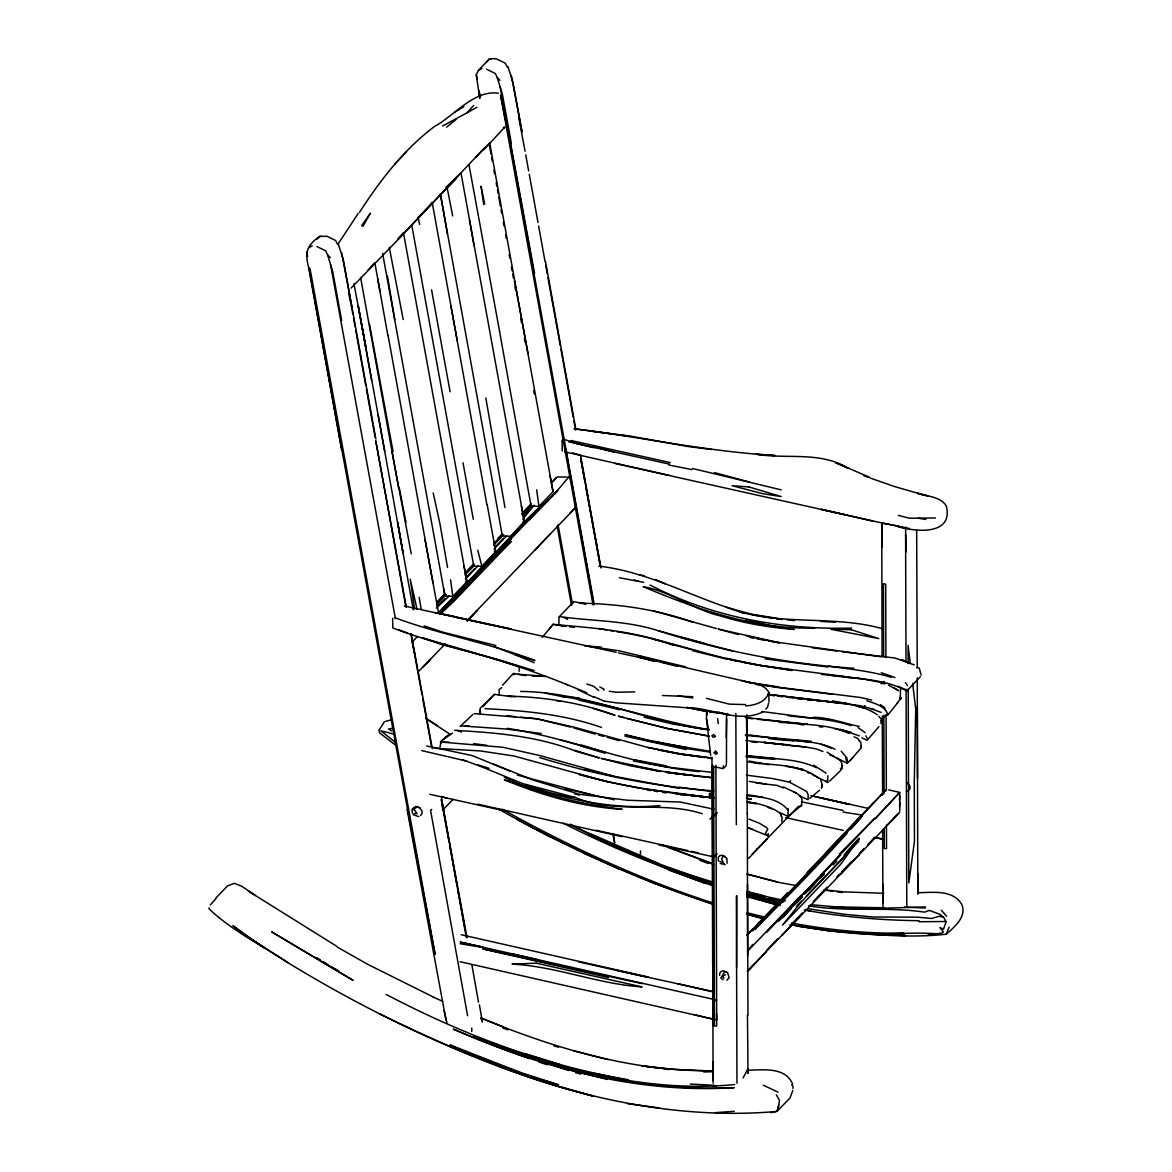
<?xml version="1.0" encoding="UTF-8"?>
<svg xmlns="http://www.w3.org/2000/svg" width="1172" height="1172" viewBox="0 0 1172 1172"><rect width="100%" height="100%" fill="white"/><g stroke="black" fill="none" stroke-linecap="round" stroke-linejoin="round"><path stroke-width="1.5" d="M713.118 1083.206L713.089 1061.773M746.842 718.377L746.842 714.744M882.941 907.26L882.912 884.303M916.665 529.993L917.222 666.868M716.532 1013.648L716.707 1019.787L714.202 1019.391M748.014 1073.156L747.458 1015.025M882.091 656.291L881.74 522.976L898.294 526.096M917.837 894.177L917.31 706.921M726.552 713.865L726.464 762.635L726.201 765.624L723.417 768.407L723.256 765.829M880.978 683.335L880.978 682.456L863.705 679.042L759.251 665.33L791.95 670.545M712.591 765.345L712.957 1025.603L712.635 765.463M899.774 810.878L899.671 792.433L888.698 789.884M736.353 824.692L735.826 713.514M710.642 755.398L706.482 718.817L706.584 711.096M900.155 699.347L900.594 688.477M392.649 618.318L392.84 628.002C433.201 643.267 475.378 652.438 516.383 665.637M726.288 737.774L726.596 718.714M608.371 976.51L608.356 977.507L482.732 948.881L642.124 983.616M881.769 547.221L881.74 522.976M471.715 1031.492L471.803 1028.034M640.41 854.403L640.498 850.945M899.539 800.535L899.73 795.612M412.324 808.841L412.163 812.577L413.76 814.965L418.814 816.606M209.099 907.787L209.055 908.857C232.027 930.744 261.59 945.042 287.887 962.681C350.941 1001.225 417.188 1034.568 486.028 1061.51C577.635 1097.944 677.167 1119.89 775.937 1111.554M768.319 833.6L767.821 835.739L747.633 827.622L752.234 829.029M861.317 747.047L860.761 742.257L859.237 740.499M822.158 784.61L821.557 787.906L822.158 784.61L820.605 779.263M899.539 807.215L899.818 802.366M779.907 812.592L787.965 816.371L788.229 808.519M439.969 747.282L441.185 741.056L452.451 733.101M792.873 1088.422L793.019 1086.195L791.539 1084.832M572.742 603.697L573.255 601.617L586.029 603.844L580.008 603.228M719.623 975.441L719.842 972.965L721.395 971.251L723.827 970.812L727.563 972.701L729.174 977.697L726.889 980.232M770.795 1112.697L777.021 1111.305L778.56 1104.976M768.612 703.127L767.47 707.317L765.77 709.133M745.744 705.896C754.622 705.427 766.708 701.969 768.788 692.139C763.47 683.1 750.329 683.012 741.202 680.434M861.039 748.102L861.391 745.656M669.036 465.079L691.934 469.576M479.905 713.308L480.124 708.357L494.467 694.366L511.153 696.637M573.137 602.276L558.927 617.146L558.927 624.808M513.204 674.706L513.409 673.475L525.671 675.673M412.471 810.643L412.925 808.241L415.87 806.424L419.737 807.684L422.067 811.2L421.964 813.72L420.514 815.522M949.1 927.14L946.156 934.201C907.67 938.538 868.54 934.04 830.084 930.92M778.105 1109.884L779.468 1100.259L776.303 1094.765M792.858 1090.414L790.031 1098.003L777.021 1111.305M917.529 778.179L917.251 677.724M713.089 1080.174L712.752 965.347M727.109 863.251L726.845 858.3L722.23 855.252L719.798 855.692L718.231 857.406L718.436 861.2M341.535 449.682L309.071 267.817L310.009 268.491L435.105 954.36L407.578 809.5L308.5 266.982C304.852 252.669 306.625 245.593 319.487 236.466L326.929 236.261L335.588 240.494L337.551 244.303M479.773 98.624L476.286 74.891L478.425 70.364L489.149 59.171L492.387 58.6L496.591 58.952L505.249 63.185L507.212 66.994M603.712 690.205L604.049 689.224L599.756 686.938M460.171 726.494L472.799 714.51M812.694 774.824L827.725 782.427L827.857 775.703M743.077 1077.991L748.029 1068.644M920.342 676.757L906.791 690.967C882.443 677.65 853.992 679.35 827.417 674.735M900.36 699.567L901.239 697.985L900.301 696.827M362.837 226.504L370.425 213.201L361.577 225.698M841.218 751.193L846.858 757.888L847.078 763.294L836.925 757.962M840.646 770.458L842.141 768.158L841.804 763.162L840.427 760.569L827.036 752.19M358.207 213.407L337.829 244.391M747.179 813.456L746.93 716.282M359.467 212.366C380.124 180.415 403.725 149.738 434.27 126.62C454.399 115.764 473.986 89.717 498.378 93.218M850.022 760.672L860.614 748.512M569.973 478.044L568.669 477.136L557.506 490.394L491.127 559.484M897.312 702.936L900.448 698.805M897.957 702.35L887.79 715.11L886.501 714.832M672.992 645.113C634.477 630.77 593.501 628.016 553.038 624.339L542.27 637.407M494.467 694.366L482.747 706.526M474.162 713.645L536.952 718.788L573.87 727.123L647.677 747.414L680.463 754.153L658.078 749.992M384.401 721.732L378.952 730.273L379.655 732.954L395.257 744.879M862.797 708.269L864.965 705.529M549.551 628.69L553.038 624.339L566.325 626.449M747.487 951.122L752.893 944.398M714.056 816.488L716.942 812.958M522.727 519.137L534.198 505.191M658.767 844.895L713.455 856.805L716.634 854.051M881.93 684.052L884.128 681.43M210.315 904.945L215.795 898.851M489.662 142.779L553.038 491.654L538.915 506.421L531.062 505.952L499.492 331.163M317.187 239.132L319.487 236.466L321.45 236.261M486.834 61.823L489.149 59.171L491.112 58.952M468.082 619.754L570.325 513.072L575.306 507.666L574.881 506.949M886.354 789.562L807.098 872.554M484.461 147.936L398.334 239.249A2741.235 585.15 -63 0 1 456.113 178.876M504.077 127.938L504.663 127.279L503.389 127.426M502.583 685.268L512.354 674.442M748.615 858.358L767.147 839.006M552.525 481.839L557.154 476.931L568.669 477.136M846.506 852.469L858.344 839.401L847.356 851.062M721.439 977.302L724.574 971.735L727.563 972.701M907.743 791.217L910.029 788.697L909.897 786.134L907.289 782.764M442.62 126.019L466.983 112.834L473.752 105.407M874.986 838.2L899.7 812.225M898.426 793.752L875.059 818.803L899.671 792.433M436.702 602.686L445.272 593.574M438.445 612.941L526.785 519.357L543.94 502.788L438.445 613.044M439.925 614.084L510.889 539.12L453.11 599.229M499.111 538.226L502.656 534.388M747.59 971.236L754.021 964.263M483.831 149.708L504.663 127.279M430.007 659.499L417.95 672.113M752.175 854.256L757.332 848.718M747.633 951.166L800.798 895.628M783.702 916.519L791.071 908.74M521.672 513.922L531.297 503.711M534.798 550.239L550.254 533.861M787.555 892.698L746.798 935.344M820.693 875.176L874.854 818.232L839.328 854.051M840.265 874.444L874.839 838.302M431.501 202.536L432.263 202.771L418.184 217.362L419.664 224.497M465.211 572.918L473.605 564.025M467.071 620.94L476.667 610.788M885.05 790.851L827.051 851.414M368.008 270.146L374.85 262.762L387.873 335.588M845.364 832.559L873.902 802.439M436.717 602.525L444.159 594.79M497.939 538.563L501.645 534.696M436.511 604.884L446.386 594.556M417.437 636.513L412.207 641.992L415.313 657.053M467.306 620.808L477.165 610.48M746.696 935.373L752.834 928.942M782.339 935.022L858.929 854.974L840.471 873.96M394.92 163.948L406.523 151.818M397.967 238.824L403.432 232.642L466.925 581.649L452.802 596.416L444.95 595.947L382.629 253.43M397.894 239.762L351.131 288.078M436.658 603.258L445.243 594.277M466.324 572.229L473.913 564.289M494.174 543.134L501.645 535.311M523.738 512.237L531.106 504.546L522.551 513.072M465.079 575.027L473.81 565.9M493.749 545.053L503.726 534.637M522.36 515.153L530.96 506.187M449.184 596.006L436.321 608.092M465.387 579.071L477.854 566.047M494.057 549.111L506.524 536.073M430.49 659.206L422.989 667.044L442.606 646.607M880.641 720.399L885.636 715.169M798.381 806.365L756.804 849.422M752.732 930.29L862.592 815.419L755.193 929.206L753.948 928.957M778.677 921.236L802.131 896.727M804.593 894.148L824.341 873.506M796.008 903.583L802.19 897.122M808.358 890.676L814.525 884.23M820.693 877.784L824.399 873.902M844.03 855.047L858.856 839.548M796.315 906.527L801.34 901.283M806.351 896.038L858.871 841.144M766.459 950.433L777.578 938.816M789.928 925.924L802.278 913.017M813.383 901.414L826.963 887.219M836.837 876.905L839.298 874.327M841.774 871.748L851.648 861.42M859.047 853.67L863.998 848.513M867.705 844.631L873.873 838.185M766.342 951.737L747.751 971.119M442.796 646.373L445.243 643.824M453.242 799.245L442.899 809.881L442.327 809.383M215.736 898.162L227.558 885.886L234.254 883.336L241.417 886.091L255.393 895.393M475.773 157.297L488.856 143.79M782.427 917.705L787.364 912.607M445.946 187.447L460.962 172.767L524.338 521.657L510.567 536.307L502.349 535.956L440.657 195.592M498.144 538.329L501.88 534.461M878.956 726.64L867.119 740.294L861.918 737.833M552.115 482L555.88 478.132M746.461 775.175L772.202 778.486L789.342 782.105L790.646 780.757M833.087 864.936L836.823 861.098M800.769 915.728L747.355 971.192M411.753 225.185L473.781 566.076L481.868 566.31L495.771 551.778L487.2 504.722M714.539 856.556L717.044 854.007M471.364 579.876L438.548 613.044M855.604 841.906L858.109 839.342M557.696 490.995L529.143 519.767M840.031 771.117L829.571 781.153M887.38 824.898L894.749 817.485M569.914 513.233L574.016 509.146M781.739 821.645L782.134 817.675L780.391 813.368C770.634 806.336 758.753 803.406 746.989 801.882M880.978 723.534L881.11 721.044M852.791 757.727L847.078 763.294L845.627 757.317M544.614 502.876L557.506 490.394M894.339 817.573L898.47 813.573M716.898 812.753L709.968 819.155M491.464 560.231L511.417 541.244L453.784 601.485L439.983 614.318M946.873 933.791C954.99 926.363 967.105 916.416 961.611 904.066C952.338 889.343 932.751 892.595 918.057 892.698M819.521 790.28L809.735 798.381M449.213 734.214L443.265 739.503L447.089 736.177M719.183 712.444L709.778 712.239M431.648 809.398L430.578 810.321L467.584 1015.743M790.133 815.023L801.589 805.223L802.044 799.685L800.696 796.213L795.993 792.858L783.306 786.939M446.693 127.162L456.245 119.295M501.704 687.627L499.111 689.605L499.199 694.981M907.465 690.513L898.016 686.265M898.016 526.594L905.575 528.25L905.941 527.136M789.489 815.434L787.423 815.815M454.795 112.029L463.848 106.74M736.602 967.281L736.851 895.745M466.983 112.834L476.887 107.311M478.425 70.364L481.912 68.562M308.763 247.673L312.25 245.871M762.972 711.887C740.851 722.86 715.579 709.968 692.784 707.859M725.512 974.752L722.597 976.027L723.944 978.224M385.647 721.351L390.789 719.96M714.188 1001.005L716.561 1000.038L460.244 942.098L482.981 947.064M808.46 905.795C846.829 912.329 886.486 906.396 924.576 912.138L929.352 910.424L939.563 914.16L943.694 917.28L946.068 921.924L943.548 929.059L939.915 927.638L943.431 931.974L942.112 932.927L927.711 935.183M411.255 553.77L392.063 451.938M398.685 488.358L360.595 277.398M393.396 728.222L388.503 728.999L391.521 730.815M935.446 517.965L909.413 518.229L898.397 515.372M659.968 805.604C606.788 810.628 554.473 795.788 504.297 779.79C541.86 795.305 581.327 806.907 622.098 809.295C581.605 804.036 541.23 795.363 504.341 777.285M715.272 1112.668L734.258 1111.276M434.241 748.234L480.447 750.944L514.274 756.057L607.741 781.827L640.088 788.214L712.576 797.824M460.962 726.025L469.181 725.951M935.681 933.718C910.073 931.872 884.362 935.446 858.768 932.795M925.587 906.938L859.149 908.945L810.35 904.638M488.929 1041.893C567.248 1071.047 650.445 1092.626 734.639 1084.583M725.278 864.672L720.209 863.471M712.473 1071.325L703.478 1071.633L712.517 1071.618M899.525 698.043L901.239 697.985M634.77 691.89L615.93 692.256L609.279 691.216M748.205 1070.212C763.192 1069.933 785.577 1066.71 792.624 1084.144M904.711 934.919C866.342 935.622 827.842 931.784 790.177 924.576M859.193 726.406C844.265 723.432 829.337 717.484 813.529 717.264M903.832 933.044C866.196 933.894 828.501 929.85 791.525 923.009M919.024 921.734L945.804 921.514M441.082 743.004L440.335 742.198L449.272 742.272M481.179 1018.131C554.517 1048.339 632.382 1071.721 712.4 1070.71M454.399 730.332C495.024 732.617 536.117 735.884 574.558 750.681M713.133 1086.254L716.136 1086.268M829.981 906.747L884.582 907.817M716.092 751.604L713.807 752.497L715.784 754.328L717.367 753.157L715.36 750.842M883.732 893.284L843.62 891.863L824.15 889.753M662.444 695.509L692.828 696.71M598.789 566.12C643.838 571.291 683.803 592.636 726.113 607.111C776.23 627.21 831.358 614.231 882.34 628.705M851.634 628.075C782.076 629.935 712.166 617.307 650.108 585.048M916.548 667.82L919.156 667.894L921.177 675.16M532.191 676.068L545.537 676.376L518.112 674.222M745.465 704.592L729.35 704.138L706.423 698.351M724.823 856.219L722.963 856.175L721.703 859.237L724.179 864.409M919.068 920.709C880.582 920.196 842.111 917.002 804.256 909.97M747.956 798.923L751.399 799.07L746.359 798.117M814.774 628.06C754.841 629.437 697.618 609.645 643.164 586.674C670.34 591.362 693.516 609.777 720.59 615.945C744.484 623.431 769.257 627.503 794.191 629.452L770.649 625.716L745.832 619.739M708.913 729.98L705.471 729.409C642.989 720.341 584.374 691.978 520.661 691.436M904.491 907.084L925.162 908.022M703.376 1070.666L674.032 1069.347L641.919 1065.905L659.851 1068.351M885.783 934.743L905.531 935.666M690.279 1084.041L714.73 1085.331M580.272 603.17C618.626 603.932 656.965 609.191 693.179 622.347M561.432 625.892L566.34 626.17M414.595 813.529L416.954 813.661L414.068 809.178L416.587 807.112L419.737 807.684M679.174 788.404L613.703 776.201L540.028 755.603L503.052 747.297L443.353 742.242M820.385 621.35L835.358 622.317M807.684 700.006L811.258 700.241M816.591 700.607C837.204 702.526 859.589 702.848 877.374 714.788M515.519 696.71L507.916 696.168C544.145 696.93 580.243 702.585 614.377 714.993M601.412 647.134L584.828 645.845L618.845 650.753L685.283 666.765M745.363 735.401L811.171 741.261M559.718 616.604C592.622 621.307 626.375 620.34 658.415 630.756C721.718 651.134 787.511 663.938 853.89 668.245M782.076 722.26C804.329 725.072 828.311 723.622 849.011 733.467M859.237 678.471L845.261 677.196M545.258 693.15L561.256 696.417L579.334 697.926M749.714 756.262C771.835 759.427 795.817 757.757 816.371 767.66M774.677 759.368L745.949 756.804M776.538 618.992L781.973 619.461M787.394 619.944L794.631 620.574M708.855 797.414L712.444 797.736M768.451 738.463C790.411 742.066 814.687 738.946 835.006 749.23M494.291 551.485L495.771 551.778L494.364 544.76M692.916 708.166L616.018 702.819L604.342 701.105M778.999 722.274L782.53 722.611M712.649 796.359L709.06 796.022L712.62 796.535M747.194 795.788C761.067 796.931 779.219 798.191 788.111 810.453M712.854 794.968L709.265 794.631L712.825 795.158M520.866 717.235L536.952 718.788L570.574 727.08M842.36 651.779L895.012 658.019L914.307 664.905M821.426 674.383L846.667 676.874M826.656 701.647L844.06 703.376L768.7 694.454M788.229 715.755C809.222 718.377 830.992 718.685 851.15 725.673M788.976 745.377L805.97 747.047L816.708 749.04L822.978 751.516M747.531 761.712C771.029 766.034 799.026 762.723 818.701 778.267M693.458 775.879L711.448 777.666M713.03 793.781L709.441 793.429L713.001 793.942M757.757 719.315L807.581 724.34L745.245 717.513M788.756 744.894L745.773 740.572M746.271 755.515L774.956 758.431M807.816 699.684L813.207 700.241M816.796 700.622L823.989 701.369M827.593 701.735L859.896 705.647L874.122 709.441M755.969 782.969L777.08 785.401L783.35 787.95M506.89 715.74L515.621 716.678M539.75 757.581C596.431 775.073 654.562 786.558 713.777 790.88M679.555 774.018L665.637 772.143L713.147 777.695M828.106 667.088L764.979 658.84M819.375 726.713L822.773 727.094M805.97 747.047L763.778 742.389L783.57 744.747M575.188 428.879C641.846 437.259 707.654 451.572 774.868 455.498L755.925 454.194C786.471 459.468 820.517 450.912 848.206 468.302L835.607 462.691L869.448 477.209M797.312 698.512L802.571 699.098M569.577 626.815L574.47 627.372M827.286 701.339L768.671 694.425M751.311 741.861L756.673 742.462M754.768 763.031L760.145 763.646M765.536 764.247L769.11 764.657M673.226 793.195L713.982 797.868M579.1 774.165C622.566 786.925 667.571 792.902 712.488 797.736M522.99 521.496L524.338 521.657L521.32 505.85M465.577 581.488L466.925 581.649L463.922 565.842M800.198 724.53L803.728 724.941M713.645 772.612L666.209 766.854L633.466 761.053M680.375 794.777L683.935 795.187M691.084 796.022L694.644 796.447M700.006 797.077L703.581 797.502M768.964 641.055L881.154 656.803M777.754 696.139L783.057 696.769M786.588 697.179L793.664 698.014M797.209 698.439L802.512 699.069M745.656 734.492L793.459 740.689M465.299 726.186L506.758 729.087L541.23 733.496M871.763 700.124L860.849 697.545L755.486 684.36M485.149 708.664C524.499 710.686 563.981 714.231 601.514 727.446M672.977 793.122L713.851 798.044M574.002 428.835L629.525 435.969L686.616 446.268M747.311 794.66L763.075 797.297M761.903 711.521L813.163 718.231M682.192 754.372L711.507 758.035L680.185 753.743L647.677 747.414M828.34 666.165C849.319 669.066 871.118 671.117 891.262 677.357M473.576 743.634L486.893 745.333M747.428 802.337L756.438 803.465M686.66 446.342L711.477 449.477M768.744 694.981L774.15 695.67M613.161 434.138L590.688 431.12M616.78 434.607L629.452 436.292M812.049 647.691L837.013 651.061M616.736 631.664C664.465 638.725 709.851 657.096 757.537 664.963L742.14 662.077M683.027 774.487L688.242 775.175M679.599 787.247L713.455 791.774M708.855 735.987L667.469 728.545L618.479 716.18M826.114 890.354L833.292 891.335M836.881 891.819L842.258 892.551M797.297 926.144L829.454 930.495M663.44 1068.835L668.816 1069.567M627.445 1103.658L659.602 1108.009M692.886 650.768L726.743 659.162M693.37 775.556L660.158 771L601.046 758.343L626.053 764.818M834.816 728.574L850.931 732.148M709.148 729.526L705.691 729.043C656.95 720.677 610.216 703.61 561.256 696.417M785.636 766.21L803.377 769.477M682.207 754.402L704.797 757.581M708.269 758.079L711.741 758.577M832.867 694.337L777.886 687.525L745.451 681.87L778.179 686.836M677.812 695.787L692.798 697.941M699.186 771.616C633.407 765.668 572.156 738.507 507.33 728.354M665.637 772.202L679.54 774.209M683.027 774.707L686.499 775.219M647.281 790.089L650.753 790.602M654.21 791.115L657.668 791.627M662.854 792.389L666.311 792.902M709.119 736.192L667.703 728.559L627.152 718.539M783.672 901.18L764.144 898.265L746.798 893.811M748.952 718.26L752.409 718.773M829.747 930.949L790.778 924.635M643.692 582.352L619.373 577.752M843.767 703.141L849.158 703.962L832.398 700.871M710.51 752.219L686.294 748.512L625.072 735.049M793.708 739.766L810.467 742.345M791.627 670.164L758.929 665.095L726.625 658.356M749.216 781.402L766.224 784.053M625.335 734.536L653.698 741.949L710.364 751.34M843.02 812.064L862.094 815.097M776.23 618.171L750.915 614.084L726.113 607.111M918.482 518.244L925.807 519.46M705.471 729.409L672.699 723.974L644.117 717.22M460.142 943.724L482.776 947.459M767.47 694.41L774.326 695.567M568.698 441.785L669.3 464.112M886.017 523.796L909.384 528.484M702.262 813.734C661.169 800.344 616.062 814.789 575.335 797.487C535.165 793.224 499.873 772.011 462.09 759.793M751.472 614.421L772.963 618.333M598.702 628.485L606.832 629.95M610.085 630.551L613.337 631.137M797.663 885.842L778.281 882.326L746.93 874.063L777.9 882.106M639.062 574.763L644.263 575.73M749.098 761.038L763.192 763.646M746.696 896.653L780.156 905.517M633.715 759.69L666.575 765.858M750.095 637.509L753.523 638.154M756.951 638.799L765.536 640.41M730.156 659.807L738.712 661.433M627.723 765.243L660.422 771.44L627.65 764.569M386.189 994.457C462.105 1034.29 543.632 1065.451 628.397 1079.778M783.599 901.957L764.144 898.265L746.842 893.313M654.225 741.319L686.924 747.619M898.382 526.609C915.435 531.971 953.656 535.619 946.317 505.982C940.486 496.254 926.906 496.708 917.398 492.914M707.463 711.448L686.821 707.419L706.423 711.565M556.773 700.753L560.319 701.457M780.698 903.304L747.238 894.383M807.508 908.622L843.327 914.16L872.715 916.987L917.603 917.178L931.755 918.482L939.08 916.255L943.533 917.193M616.223 652.291L404.296 605.983M843.137 810.438L801.384 801.794M426.696 745.963L472.17 755.574L510.201 771.161M435.838 612.839L456.128 616.941M746.96 892.405L785.533 900.785M872.862 521.174L821.235 509.337L886.208 523.928M747.15 801.97L755.852 803.758M594.805 1073.449L628.133 1080.306M781.255 489.881L692.623 468.522M738.272 634.565L718.128 629.042L778.941 642.666M686.147 749.553L624.954 736.133M564.831 451.85L669.08 475.363M435.984 612.575L511.446 628.983M718.641 712.488L729.174 714.7L718.363 712.356M713.367 766.576L723.036 768.598M918.159 493.749L927.902 495.815M618.567 652.907L658.019 661.55M614.641 969.947L713.602 991.644M670.413 462.618L570.984 440.511L578.177 444.027L593.896 447.719M811.185 795.773L868.203 808.358M687.73 850.564L596.109 830.274M691.26 851.312L698.351 852.835M807.772 772.773L811.962 773.667M565.051 788.697L614.318 799.802M746.505 635.913L779.248 642.989M456.186 617.38L511.344 629.291M874.034 837.306L882.501 839.167M461.211 934.729L648.263 977.038M707.566 1017.838L712.547 1018.995L460.127 961.729M466.778 761.082L421.759 750.622M429.787 794.294L504.766 810.878M622.083 836.647L477.707 804.182M766.517 917.573L747.106 912.724M844.822 514.669L615.08 463.453M663.118 662.385L749.655 682.441M717.22 713.074L708.049 711.023L706.657 711.594L707.199 714.935M785.533 817.587L843.239 830.421M578.646 961.89L648.365 977.477M811.171 795.656L849.085 804.168M713.953 809.266L680.478 802.044L627.533 800.256L579.378 794.264L530.828 779.38M512.179 953.92L536.571 959.472M585.062 769.623L613.703 776.201M579.012 700.109L619.856 709.778M677.357 983.63L713.089 991.937M820.063 797.663L849.304 804.519M879.278 838.376L882.604 839.152M780.523 904.095L747.062 895.76M806.043 910.058L811.141 911.245M875.689 837.57L879.088 838.405M693.795 1014.513L707.361 1017.853M575.335 797.487L525.29 784.302M495.859 645.523L442.489 632.06L424.176 625.907M579.261 774.648L607.741 781.827M394.173 734.155L380.841 730.815L395.931 742.74M659.69 661.931L677.24 666.37M422.242 637.89C471.188 651.852 520.178 665.403 567.409 684.814M679.745 637.041L732.588 650.914M747.34 891.511L764.657 895.935M573.416 1050.742L608.048 1059.605M572.112 1070.432L607.301 1079.456M494.643 646.739L515.079 654.708L534.959 660.525C489.178 642.857 440.452 634.858 394.554 617.571M517.277 775.044L593.852 795.392M638.022 657.009L654.591 661.433M440.906 644.322L494.818 658.62L534.124 670.545M618.523 716.239L623.709 717.616M714.349 472.565L749.216 481.97M840.324 729.555L859.457 735.855M594.629 446.84L614.011 452.099M598.614 735.034L603.77 736.426M607.228 737.364L619.27 740.645M746.535 914.131L763.47 918.716L747.575 914.365M739.84 612.121L744.85 613.483M574.427 793.796L579.422 795.158M747.194 891.775L764.378 896.477M634.184 579.95L638.872 581.239M658.415 630.756L704.211 643.34M652.145 638.872L698.102 651.486M575.496 1072.658L580.785 1074.109M653.112 610.817L716.4 628.544M559.791 739.766L605.235 752.409L581.649 745.04M881.271 672.728L894.983 677.504M575.203 751.106L599.273 757.932L575.071 750.358M926.085 495.653L894.412 486.497L869.99 477.986M572.449 452.861L580.287 455.102M574.09 728.076L595.171 734.097M563.043 823.125C611.052 847.341 661.067 868.291 712.679 883.542M558.692 1086.224L593.618 1096.23C519.46 1077.508 448.568 1047.709 380.036 1014.058M441.331 796.55L447.133 798.235M638.315 655.719L658.049 661.462M840.06 729.306L846.77 731.284M713.616 864.335L667.776 847.297M713.089 882.062C670.604 869.419 629.379 852.762 588.769 835.065M603.697 700.915L593.428 696.505M580.99 746.066L605.045 753.215M747.004 896.009L776.714 904.887M669.124 870.166L712.312 885.607M478.015 764.891L489.046 768.305M713.074 863.749L661.067 844.485M524.924 1053.525L560.172 1064.572M866.826 700.71C874.385 703.449 885.431 705.881 887.775 714.73M694.102 878.253L712.62 884.069M553.594 1045.688L558.648 1047.27M538.988 1062.11L547.602 1064.821M593.472 708.474L615.066 715.316M586.835 684.038L593.486 686.162L598.658 690.498M712.766 882.956L658.708 864.658M707.756 881.842L712.884 883.512M712.371 902.777C639.253 879.19 569.255 846.404 502.129 809.178M712.723 904.037C638.154 880.084 566.501 847.4 498.32 808.958M536.205 1058.799L544.746 1061.568M548.174 1062.682L570.398 1069.889M712.444 904.037L655.588 883.82L584.242 853.45M578.177 444.027L563.6 439.236L562.047 440.511L562.267 450.942M854.886 705.368L861.303 707.492M796.916 768.349L803.23 770.443M604.459 841.921L669.329 869.858L712.766 884.362M566.12 684.243L586.82 692.74M568.552 1070.519L499.682 1046.918L473.415 1036.37M767.748 807.376L771.996 808.841M424.161 638.301L441.727 644.571M398.216 629.657L407.651 633.027M870.972 708.708L881.139 712.386M699.845 860.351L708.298 863.427M502.92 1028.02L507.989 1029.866M901.532 659.572L905.604 661.081M719.813 861.391L722.465 862.372M694.542 877.052L706.042 881.285M499.272 1047.665L528.938 1058.594M863.618 475.627L868.393 477.4M821.191 744.249L831.417 748.263M793.649 791.979L795.993 792.858M631.254 853.421L616.12 847.532M669.329 869.858L705.383 883.527M763.25 1085.169L778.105 1092.201M529.641 1056.265L534.564 1058.155M880.978 682.456L884.875 683.979M748.893 819.082L759.353 823.227L766.459 827.52L767.836 829.102L765.404 833.351L767.821 835.739L767.191 834.977M829.732 754.914L834.039 756.629M493.163 764.012L530.301 778.882M481.033 1017.926L502.949 1026.76M457.153 730.346L461.416 732.09M515.079 654.708L534.168 662.693M840.339 768.422L841.643 768.979M659.03 863.661L589.575 833.321M473.298 1036.561L497.646 1046.977M655.426 579.481L665.535 583.92M854.08 736.807L857.743 738.419L859.325 740.865M789.342 782.105L806.702 791.51L808.197 794.997L808.109 799.714L799.377 795.964M432.981 996.976L442.855 1001.415M619.636 869.302L549.888 836.559L517.116 819.008M570.017 824.605L623.533 850.052M578.221 689.839L593.764 697.252M433.186 996.933L367.451 964.204L337.155 946.991M893.884 687.803L898.704 690.718L888.581 685.21M563.937 617.483L567.6 619.314M570.266 824.18L589.252 833.819M516.969 819.448L549.917 836.793M330.973 966.475L338.752 970.856M841.701 730.127L844.353 731.636M264.037 947.196L244.391 935.315L232.95 925.66L263.627 947.665M336.95 946.419L248.435 891.189M425.7 718.377L450.531 734.536M244.919 935.022L287.887 962.681M317.143 957.846L320.205 959.78M323.282 961.714L327.882 964.629M426.637 718.773L437.727 725.849M486.614 69.251L495.346 73.514L497.192 77.484L502.319 93.936L511.3 143.072M316.953 246.56L325.684 250.808L327.53 254.793L332.658 271.245L341.638 320.381M826.128 773.198L813.646 765.155M858.109 727.709L865.17 732.676M880.377 704.665L884.377 707.507L885.036 709.456M907.553 685.635L905.458 682.69M720.795 977.975L723.021 979.836M513.409 673.475L514.581 674.486M519.386 667.205L519.079 671.292M865.918 735.84L867.529 739.049M497.192 77.484L499.902 80.341M327.53 254.793L330.255 257.65M946.624 916.255L941.336 910.234M826.304 780.845L827.725 782.427M878.854 716.239L880.553 718.363M712.327 855.34L713.455 856.805M507.872 66.452L513.043 82.729L522.023 131.865M338.21 243.761L343.381 260.038L375.89 439.104M480.989 1018.424L481.926 1020.827M444.173 1010.777L446.957 1022.98M780.391 813.368L781.387 816.444M477.78 550.239L481.868 566.31M846.785 759.559L847.532 762.533M476.286 74.891L477.282 79.11M306.625 252.185L307.621 256.419M708.577 729.819L706.482 718.817M433.201 492.973L439.954 523.781L447.543 567.512M484.695 204.075L481.033 186.202L483.684 204.499M389.294 247.409L403.212 319.531M518.683 117.376L525.1 151.276M348.655 292.897L350.457 301.849M351.175 305.423L351.908 308.998M447.059 187.3L452.685 215.912M393.06 451.513L369.517 324.351M399.33 488.226L405.995 522.536M521.936 131.689L511.314 75.33M612.883 833.629L614.655 842.888L613.322 833.526M352.274 308.998L341.653 252.639M445.961 1019.977L407.094 809.339M718.246 723.651L717.674 718.597M550.034 475.847L553.038 491.654M499.638 331.632L469.108 165.442M473.298 519.24L463.028 462.837M377.677 278.863L380.065 291.594M514.449 280.665L528.045 353.71M450.107 391.8L431.56 289.821M593.017 604.84L500.576 95.166L510.333 143.424L594.219 604.518M424.967 539.53L438.357 611.769M371.612 380.475L358.192 305.54L384.68 451.147M441.405 800.476L448.935 841.408M449.594 844.968L457.124 885.9M457.783 889.46L465.313 930.392M465.973 933.952L466.632 937.512M600.445 565.973L580.711 458.384L584.887 481.677M450.956 306.112L486.863 504.531M467.027 937.659L441.551 798.85L466.163 936.926M406.288 607.052L375.743 440.731L405.922 606.993M411.226 633.92L432.322 748.659M410.845 633.847L422.008 694.762M422.667 698.351L431.545 746.725M395.418 618.626L330.504 264.286M545.551 261.796L575.95 429.86M580.492 454.956L600.972 567.966M585.546 485.252L600.181 565.915M525.745 154.836L528.645 170.848M529.29 174.408L537.992 222.475M538.637 226.035L545.068 261.634M545.727 265.209L547.339 274.145M547.983 277.72L560.275 345.667M560.919 349.241L573.211 417.188M573.855 420.763L575.467 429.714M534.578 273.266L500.166 86.977M565.534 448.598L593.823 604.547M512.735 274.277L513.38 277.867M514.991 286.803L515.636 290.378M520.808 318.989L521.467 322.564M524.367 338.649L525.012 342.224M533.743 390.51L534.403 394.085M558.077 524.807L572.39 603.668M480.637 96.573L478.718 90.508L479.949 97.554M489.383 145.035L491.009 154.015M491.654 157.605L492.313 161.194M493.925 170.174L494.569 173.764M496.196 182.729L496.84 186.333M497.499 189.923L498.144 193.512M498.789 197.101L500.415 206.067M501.059 209.671L501.704 213.26M503.33 222.226L503.975 225.815M505.601 234.796L506.245 238.385M509.161 254.544L509.805 258.133M511.432 267.113L512.076 270.703M557.198 526.477L571.497 605.353M440.423 193.922L447.411 234.004M457.3 341.023L432.263 202.771M388.049 335.295L432.966 582.748M417.042 609.352L410.259 579.232L414.58 609.015M361.635 324.175L366.279 349.637L353.973 283.741M413.291 609.718L378.204 415.196M352.23 310.77L352.86 314.33M353.505 317.89L355.116 326.798M355.761 330.358L365.752 385.544M366.397 389.104L375.099 437.156M504.956 507.52L485.809 397.953M403.183 553.55L397.601 522.17L403.051 553.418M471.833 964.527L478.498 1002.221M469.533 219.838L473.971 245.593M479.421 1004.902L482.381 1022.028M419.195 597.398L421.217 609.337M443.763 588.871L444.95 595.947M387.463 276.065L394.774 319.59M841.716 765.463L842.141 768.158M536.673 489.808L538.915 506.421M450.561 579.803L452.802 596.416M910.263 663.528L908.08 645.376L908.139 663.645M912.666 683.481L915.728 708.884L914.277 781.914L914.453 841.306L908.798 882.97L908.227 689.224M441.903 804.256L441.478 799.143L442.884 809.691M747.604 1068.63L747.912 1073.156M905.575 528.25L906.103 551.924M768.788 692.139L768.979 701.808M480.344 710.481L480.417 713.997M746.491 717.938L747.135 753.83M905.59 534.285L906 661.887M882.912 902.704L882.604 829.981M917.72 873.579L917.852 891.174M747.97 1015.142L747.487 884.391M712.679 965.655L711.961 757.171M906.088 689.297L906.791 907.231M885.915 656.906L885.695 584.183L883.454 583.744L883.673 656.73M886.091 716.4L886.34 790.646M886.442 825.059L886.53 848.601L884.289 848.513L884.215 828.443M883.849 715.213L884.098 793.796M882.164 529.187L882.194 547.339M882.267 715.916L882.604 795.173M747.34 813.222L747.633 955.971M736.368 896.009L736.968 1083.206M715.887 765.272L716.707 1026.071L714.466 1025.983L713.645 766.693M861.376 817.426A3463.304 1233.559 -76.5 0 1 850.638 829.395M847.048 833.351A3463.304 1233.559 -76.5 0 1 752.717 930.905M531.546 507.505A4330.994 1842.56 -84.7 0 1 524.236 515.621M503.462 538.241A4330.994 1842.56 -84.7 0 1 494.774 547.529M474.513 568.801A4330.994 1842.56 -84.7 0 1 465.636 577.942M445.214 598.57A4330.994 1842.56 -84.7 0 1 437.522 606.202M715.418 736.397L713.191 737.378L711.902 735.796L713.499 734.58L715.418 736.397M859.076 838.449L840.573 864.467L782.559 925.089L801.077 902.118L840.573 860.834L859.076 838.449M840.5 854.93L766.415 932.341L840.5 854.93M801.589 805.223L799.026 807.127L801.589 805.223M536.307 963.179L512.032 964.102C556.202 966.314 597.881 984.084 642.066 986.912L536.307 963.179M733.965 1087.689C636.967 1093.857 541.508 1067.633 453.3 1029.104C542.651 1067.384 636.235 1091.733 733.965 1087.689M851.253 629.73L830.875 629.261L878.839 638.608L851.253 629.73M748.923 486.951L732.178 485.721L762.752 493.69L781.153 496.576L748.923 486.951M557.945 1084.642L522.009 1073.625L485.838 1060.308L450.019 1044.985L522.082 1073.01L557.945 1084.642M352.919 980.246L271.948 932.033L352.919 980.246"/></g></svg>
